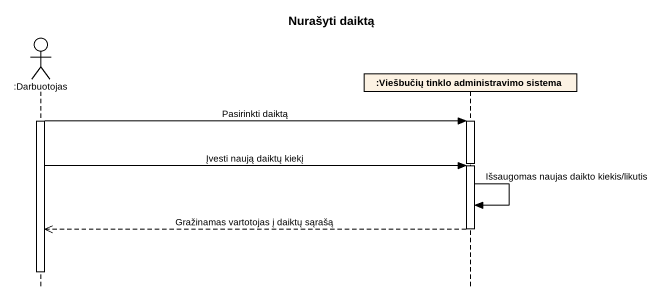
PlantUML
@startuml
title Nurašyti daiktą
hide footbox
actor ":Darbuotojas" as Darbuotojas
participant ":Viešbučių tinklo administravimo sistema" as Viešbučių_tinklo

activate Darbuotojas
Darbuotojas -> Viešbučių_tinklo : Pasirinkti daiktą
activate Viešbučių_tinklo
deactivate Viešbučių_tinklo
Darbuotojas -> Viešbučių_tinklo : Įvesti naują daiktų kiekį
activate Viešbučių_tinklo
Viešbučių_tinklo -> Viešbučių_tinklo : Išsaugomas naujas daikto kiekis/likutis
Viešbučių_tinklo -->> Darbuotojas : Gražinamas vartotojas į daiktų sąrašą
deactivate Viešbučių_tinklo
deactivate Darbuotojas
@enduml
